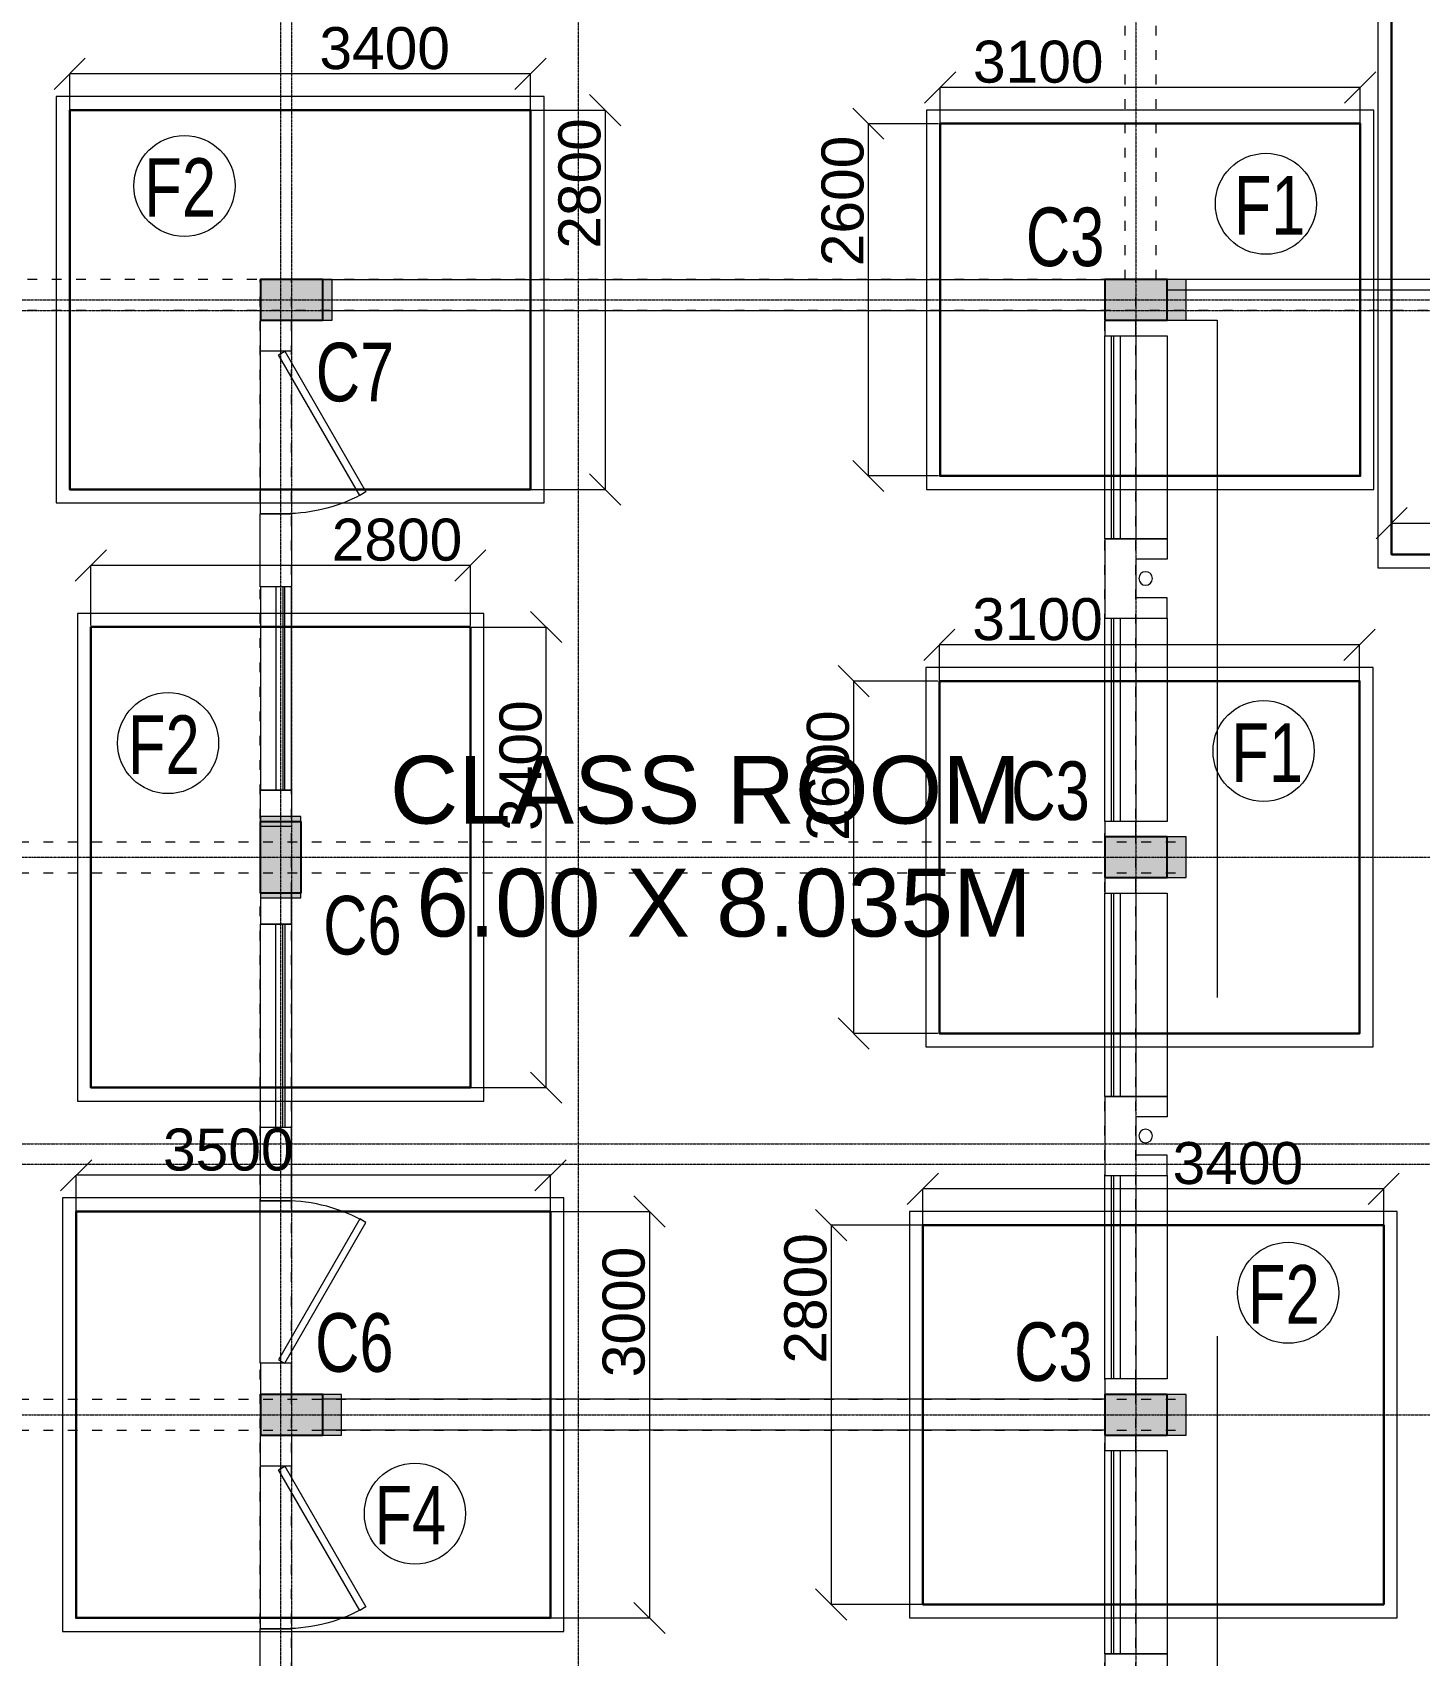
# Model space of a CAD drawing. Header units: inches. Extents: x 719368 to 6315912, y -2624014 to 446967.
# Drawn here: x 6020604 to 6030839, y -2143657 to -2131676 of the extents above; entities that cross this region are included whole.
import ezdxf
from ezdxf.lldxf.tags import DXFTag

# ---------------------------------------------------------------- set-up
doc = ezdxf.new("R2010")
doc.units = ezdxf.units.IN
doc.header["$LTSCALE"] = 20
doc.header["$MEASUREMENT"] = 0
doc.header["$PDMODE"] = 3
for name, pattern in [('ACAD_ISO03W100', [30, 12, -18]), ('CENTER', [2, 1.25, -0.25, 0.25, -0.25]), ('CENTER2', [1.125, 0.75, -0.125, 0.125, -0.125]), ('DASHED2', [0.375, 0.25, -0.125])]:
    doc.linetypes.add(name, pattern=pattern)
doc.layers.get('0').update_dxf_attribs({"color": 51, "lineweight": 30})
doc.layers.get('Defpoints').update_dxf_attribs({"lineweight": 25})
for name, color, linetype, lineweight in [('CLL LEV.', 252, 'Continuous', 18), ('COL HATCH', 254, 'Continuous', 5), ('COL.FILL', 6, 'Continuous', 20), ('COLUMN', 2, 'Continuous', 25), ('DIM', 7, 'Continuous', 13), ('DOOR', 43, 'Continuous', 13), ('FIXTURE', 15, 'DASHDOT', 9), ('FOOTING', 73, 'Continuous', 30), ('GRID', 202, 'CENTER', 5), ('HACHE', 6, 'Continuous', 9), ('HIDDEN', 181, 'ACAD_ISO03W100', 18), ('PROJ.', 30, 'DASHED2', 13), ('Railing', 34, 'Continuous', 20), ('STAIR', 4, 'Continuous', 25), ('Text', 7, 'Continuous', 15), ('Ventilator', 6, 'DASHED', 20), ('WALL', 1, 'Continuous', 18), ('window', 71, 'Continuous', 18), ('Window-Wall', 7, 'Continuous', 20)]:
    doc.layers.add(name, color=color, linetype=linetype, lineweight=lineweight)
doc.styles.add('BOLD', font='arial.ttf')
doc.styles.add('DIM SUMBI', font='arial.ttf')
doc.styles.add('L120', font='simplex.shx', dxfattribs={"height": 1})
tags = doc.linetypes.add('DASHDOT', pattern=[1, 0.5, -0.25, 0, -0.25]).pattern_tags.tags
tags[10:11] = [DXFTag(74, 4), DXFTag(75, 0), DXFTag(340, '0'), DXFTag(46, 1.0), DXFTag(50, 0.0), DXFTag(44, 0.0), DXFTag(45, 0.0)]
tags[8:9] = [DXFTag(74, 4), DXFTag(75, 0), DXFTag(340, '0'), DXFTag(46, 1.0), DXFTag(50, 0.0), DXFTag(44, 0.0), DXFTag(45, 0.0)]
tags[6:7] = [DXFTag(74, 4), DXFTag(75, 0), DXFTag(340, '0'), DXFTag(46, 1.0), DXFTag(50, 0.0), DXFTag(44, 0.0), DXFTag(45, 0.0)]
tags[4:5] = [DXFTag(74, 4), DXFTag(75, 0), DXFTag(340, '0'), DXFTag(46, 1.0), DXFTag(50, 0.0), DXFTag(44, 0.0), DXFTag(45, 0.0)]
tags = doc.linetypes.add('DASHED', pattern=[0.75, 0.5, -0.25]).pattern_tags.tags
tags[6:7] = [DXFTag(74, 4), DXFTag(75, 0), DXFTag(340, '0'), DXFTag(46, 1.0), DXFTag(50, 0.0), DXFTag(44, 0.0), DXFTag(45, 0.0)]
tags[4:5] = [DXFTag(74, 4), DXFTag(75, 0), DXFTag(340, '0'), DXFTag(46, 1.0), DXFTag(50, 0.0), DXFTag(44, 0.0), DXFTag(45, 0.0)]
doc.dimstyles.new('PL1', dxfattribs={"dimtxt": 275, "dimasz": 230, "dimexe": 0.18, "dimexo": 12, "dimgap": 30, "dimtad": 1, "dimjust": 1, "dimdec": 0, "dimzin": 0, "dimdsep": 46, "dimtxsty": 'BOLD', "dimblk": 'OBLIQUE', "dimcen": 0.09, "dimclrd": 256, "dimclre": 256, "dimadec": 0, "dimazin": 0, "dimtfac": 1, "dimtdec": 0, "dimtofl": 0, "dimtmove": 0, "dimatfit": 3, "dimfxl": 0.18, "dimtolj": 1, "dimtzin": 0, "dimlwd": -1, "dimlwe": -1, "dimarcsym": 0})

# ---------------------------------------------------------------- blocks, each defined once
blk = doc.blocks.new('_Oblique')
at = {"layer": 'STAIR', "color": 0, "lineweight": -2}
blk.add_line((-0.5, -0.5), (0.5, 0.5), dxfattribs=at)
blk = doc.blocks.new('*D342')
at = {"layer": 'Defpoints', "color": 0, "transparency": 16777216}
for p in [(6027301, -2132350), (6026771, -2134950), (6027301, -2134950)]:
    blk.add_point(p, dxfattribs=at)
at = {"layer": 'DIM', "transparency": 16777216}
for p, q in [((6027289, -2132350), (6026771, -2132350)), ((6026771, -2132350), (6026771, -2134950)), ((6027289, -2134950), (6026771, -2134950))]:
    blk.add_line(p, q, dxfattribs=at)
at = {"layer": 'DIM', "transparency": 16777216, "xscale": 230, "yscale": 230, "zscale": 230}
for p, rotation in [((6026771, -2132350), 90), ((6026771, -2134950), 270)]:
    blk.add_blockref('_Oblique', p, dxfattribs=dict(at, rotation=rotation))
at = {"layer": 'DIM', "color": 0, "transparency": 16777216, "insert": (6026583, -2132920), "char_height": 310, "attachment_point": 5, "rotation": 90, "style": 'BOLD'}
blk.add_mtext('\\A1;2600', dxfattribs=at)
blk = doc.blocks.new('*D343')
at = {"layer": 'Defpoints', "color": 0, "transparency": 16777216}
for p in [(6027301, -2132082), (6027301, -2132588), (6030401, -2132596)]:
    blk.add_point(p, dxfattribs=at)
at = {"layer": 'DIM', "transparency": 16777216}
for p, q in [((6027301, -2132576), (6027301, -2132082)), ((6030401, -2132082), (6027301, -2132082)), ((6030401, -2132584), (6030401, -2132082))]:
    blk.add_line(p, q, dxfattribs=at)
at = {"layer": 'DIM', "transparency": 16777216, "xscale": 230, "yscale": 230, "zscale": 230, "rotation": 180}
blk.add_blockref('_Oblique', (6027301, -2132082), dxfattribs=at)
at = {"layer": 'DIM', "transparency": 16777216, "xscale": 230, "yscale": 230, "zscale": 230}
blk.add_blockref('_Oblique', (6030401, -2132082), dxfattribs=at)
at = {"layer": 'DIM', "color": 0, "transparency": 16777216, "insert": (6028025, -2131894), "char_height": 310, "attachment_point": 5, "style": 'BOLD'}
blk.add_mtext('\\A1;3100', dxfattribs=at)
blk = doc.blocks.new('*D344')
at = {"layer": 'Defpoints', "color": 0, "transparency": 16777216}
for p in [(6023815, -2132250), (6023843, -2135050), (6024830, -2135050)]:
    blk.add_point(p, dxfattribs=at)
at = {"layer": 'DIM', "transparency": 16777216}
for p, q in [((6023827, -2132250), (6024830, -2132250)), ((6024830, -2132250), (6024830, -2135050)), ((6023855, -2135050), (6024830, -2135050))]:
    blk.add_line(p, q, dxfattribs=at)
at = {"layer": 'DIM', "transparency": 16777216, "xscale": 230, "yscale": 230, "zscale": 230}
for p, rotation in [((6024830, -2132250), 90), ((6024830, -2135050), 270)]:
    blk.add_blockref('_Oblique', p, dxfattribs=dict(at, rotation=rotation))
at = {"layer": 'DIM', "color": 0, "transparency": 16777216, "insert": (6024642, -2132791), "char_height": 310, "attachment_point": 5, "rotation": 90, "style": 'BOLD'}
blk.add_mtext('\\A1;2800', dxfattribs=at)
blk = doc.blocks.new('*D345')
at = {"layer": 'Defpoints', "color": 0, "transparency": 16777216}
for p in [(6020879, -2131982), (6020879, -2132488), (6024279, -2132496)]:
    blk.add_point(p, dxfattribs=at)
at = {"layer": 'DIM', "transparency": 16777216}
for p, q in [((6020879, -2132476), (6020879, -2131982)), ((6024279, -2131982), (6020879, -2131982)), ((6024279, -2132484), (6024279, -2131982))]:
    blk.add_line(p, q, dxfattribs=at)
at = {"layer": 'DIM', "transparency": 16777216, "xscale": 230, "yscale": 230, "zscale": 230, "rotation": 180}
blk.add_blockref('_Oblique', (6020879, -2131982), dxfattribs=at)
at = {"layer": 'DIM', "transparency": 16777216, "xscale": 230, "yscale": 230, "zscale": 230}
blk.add_blockref('_Oblique', (6024279, -2131982), dxfattribs=at)
at = {"layer": 'DIM', "color": 0, "transparency": 16777216, "insert": (6023203, -2131794), "char_height": 310, "attachment_point": 5, "style": 'BOLD'}
blk.add_mtext('\\A1;3400', dxfattribs=at)
blk = doc.blocks.new('*D352')
at = {"layer": 'Defpoints', "color": 0, "transparency": 16777216}
for p in [(6027296, -2136465), (6026663, -2139065), (6027296, -2139065)]:
    blk.add_point(p, dxfattribs=at)
at = {"layer": 'DIM', "transparency": 16777216}
for p, q in [((6027284, -2136465), (6026663, -2136465)), ((6026663, -2136465), (6026663, -2139065)), ((6027284, -2139065), (6026663, -2139065))]:
    blk.add_line(p, q, dxfattribs=at)
at = {"layer": 'DIM', "transparency": 16777216, "xscale": 230, "yscale": 230, "zscale": 230}
for p, rotation in [((6026663, -2136465), 90), ((6026663, -2139065), 270)]:
    blk.add_blockref('_Oblique', p, dxfattribs=dict(at, rotation=rotation))
at = {"layer": 'DIM', "color": 0, "transparency": 16777216, "insert": (6026475, -2137162), "char_height": 310, "attachment_point": 5, "rotation": 90, "style": 'BOLD'}
blk.add_mtext('\\A1;2600', dxfattribs=at)
blk = doc.blocks.new('*D353')
at = {"layer": 'Defpoints', "color": 0, "transparency": 16777216}
for p in [(6027296, -2136197), (6027296, -2136703), (6030396, -2136711)]:
    blk.add_point(p, dxfattribs=at)
at = {"layer": 'DIM', "transparency": 16777216}
for p, q in [((6027296, -2136691), (6027296, -2136197)), ((6030396, -2136197), (6027296, -2136197)), ((6030396, -2136699), (6030396, -2136197))]:
    blk.add_line(p, q, dxfattribs=at)
at = {"layer": 'DIM', "transparency": 16777216, "xscale": 230, "yscale": 230, "zscale": 230, "rotation": 180}
blk.add_blockref('_Oblique', (6027296, -2136197), dxfattribs=at)
at = {"layer": 'DIM', "transparency": 16777216, "xscale": 230, "yscale": 230, "zscale": 230}
blk.add_blockref('_Oblique', (6030396, -2136197), dxfattribs=at)
at = {"layer": 'DIM', "color": 0, "transparency": 16777216, "insert": (6028020, -2136009), "char_height": 310, "attachment_point": 5, "style": 'BOLD'}
blk.add_mtext('\\A1;3100', dxfattribs=at)
blk = doc.blocks.new('*D354')
at = {"layer": 'Defpoints', "color": 0, "transparency": 16777216}
for p in [(6021035, -2135611), (6021035, -2136065), (6023835, -2136065)]:
    blk.add_point(p, dxfattribs=at)
at = {"layer": 'DIM', "transparency": 16777216}
for p, q in [((6021035, -2136053), (6021035, -2135610)), ((6023835, -2135611), (6021035, -2135611)), ((6023835, -2136053), (6023835, -2135610))]:
    blk.add_line(p, q, dxfattribs=at)
at = {"layer": 'DIM', "transparency": 16777216, "xscale": 230, "yscale": 230, "zscale": 230, "rotation": 180}
blk.add_blockref('_Oblique', (6021035, -2135611), dxfattribs=at)
at = {"layer": 'DIM', "transparency": 16777216, "xscale": 230, "yscale": 230, "zscale": 230}
blk.add_blockref('_Oblique', (6023835, -2135611), dxfattribs=at)
at = {"layer": 'DIM', "color": 0, "transparency": 16777216, "insert": (6023294, -2135422), "char_height": 310, "attachment_point": 5, "style": 'BOLD'}
blk.add_mtext('\\A1;2800', dxfattribs=at)
blk = doc.blocks.new('*D355')
at = {"layer": 'Defpoints', "color": 0, "transparency": 16777216}
for p in [(6023597, -2136065), (6024395, -2136065), (6023589, -2139465)]:
    blk.add_point(p, dxfattribs=at)
at = {"layer": 'DIM', "transparency": 16777216}
for p, q in [((6023609, -2136065), (6024396, -2136065)), ((6024395, -2139465), (6024395, -2136065)), ((6023601, -2139465), (6024396, -2139465))]:
    blk.add_line(p, q, dxfattribs=at)
at = {"layer": 'DIM', "transparency": 16777216, "xscale": 230, "yscale": 230, "zscale": 230}
for p, rotation in [((6024395, -2136065), 90), ((6024395, -2139465), 270)]:
    blk.add_blockref('_Oblique', p, dxfattribs=dict(at, rotation=rotation))
at = {"layer": 'DIM', "color": 0, "transparency": 16777216, "insert": (6024207, -2137088), "char_height": 310, "attachment_point": 5, "rotation": 90, "style": 'BOLD'}
blk.add_mtext('\\A1;3400', dxfattribs=at)
blk = doc.blocks.new('*D362')
at = {"layer": 'Defpoints', "color": 0, "transparency": 16777216}
for p in [(6027497, -2140480), (6026497, -2143280), (6027461, -2143280)]:
    blk.add_point(p, dxfattribs=at)
at = {"layer": 'DIM', "transparency": 16777216}
for p, q in [((6027485, -2140480), (6026497, -2140480)), ((6026497, -2140480), (6026497, -2143280)), ((6027449, -2143280), (6026497, -2143280))]:
    blk.add_line(p, q, dxfattribs=at)
at = {"layer": 'DIM', "transparency": 16777216, "xscale": 230, "yscale": 230, "zscale": 230}
for p, rotation in [((6026497, -2140480), 90), ((6026497, -2143280), 270)]:
    blk.add_blockref('_Oblique', p, dxfattribs=dict(at, rotation=rotation))
at = {"layer": 'DIM', "color": 0, "transparency": 16777216, "insert": (6026309, -2141021), "char_height": 310, "attachment_point": 5, "rotation": 90, "style": 'BOLD'}
blk.add_mtext('\\A1;2800', dxfattribs=at)
blk = doc.blocks.new('*D363')
at = {"layer": 'Defpoints', "color": 0, "transparency": 16777216}
for p in [(6027174, -2140212), (6027174, -2140718), (6030574, -2140726)]:
    blk.add_point(p, dxfattribs=at)
at = {"layer": 'DIM', "transparency": 16777216}
for p, q in [((6027174, -2140706), (6027174, -2140212)), ((6030574, -2140212), (6027174, -2140212)), ((6030574, -2140714), (6030574, -2140212))]:
    blk.add_line(p, q, dxfattribs=at)
at = {"layer": 'DIM', "transparency": 16777216, "xscale": 230, "yscale": 230, "zscale": 230, "rotation": 180}
blk.add_blockref('_Oblique', (6027174, -2140212), dxfattribs=at)
at = {"layer": 'DIM', "transparency": 16777216, "xscale": 230, "yscale": 230, "zscale": 230}
blk.add_blockref('_Oblique', (6030574, -2140212), dxfattribs=at)
at = {"layer": 'DIM', "color": 0, "transparency": 16777216, "insert": (6029498, -2140024), "char_height": 310, "attachment_point": 5, "style": 'BOLD'}
blk.add_mtext('\\A1;3400', dxfattribs=at)
blk = doc.blocks.new('*D364')
at = {"layer": 'Defpoints', "color": 0, "transparency": 16777216}
for p in [(6023621, -2140380), (6023978, -2143380), (6025157, -2143380)]:
    blk.add_point(p, dxfattribs=at)
at = {"layer": 'DIM', "transparency": 16777216}
for p, q in [((6023633, -2140380), (6025157, -2140380)), ((6025157, -2140380), (6025157, -2143380)), ((6023990, -2143380), (6025157, -2143380))]:
    blk.add_line(p, q, dxfattribs=at)
at = {"layer": 'DIM', "transparency": 16777216, "xscale": 230, "yscale": 230, "zscale": 230}
for p, rotation in [((6025157, -2140380), 90), ((6025157, -2143380), 270)]:
    blk.add_blockref('_Oblique', p, dxfattribs=dict(at, rotation=rotation))
at = {"layer": 'DIM', "color": 0, "transparency": 16777216, "insert": (6024968, -2141121), "char_height": 310, "attachment_point": 5, "rotation": 90, "style": 'BOLD'}
blk.add_mtext('\\A1;3000', dxfattribs=at)
blk = doc.blocks.new('*D365')
at = {"layer": 'Defpoints', "color": 0, "transparency": 16777216}
for p in [(6020926, -2140112), (6020926, -2140618), (6024426, -2140626)]:
    blk.add_point(p, dxfattribs=at)
at = {"layer": 'DIM', "transparency": 16777216}
for p, q in [((6020926, -2140606), (6020926, -2140112)), ((6024426, -2140112), (6020926, -2140112)), ((6024426, -2140614), (6024426, -2140112))]:
    blk.add_line(p, q, dxfattribs=at)
at = {"layer": 'DIM', "transparency": 16777216, "xscale": 230, "yscale": 230, "zscale": 230, "rotation": 180}
blk.add_blockref('_Oblique', (6020926, -2140112), dxfattribs=at)
at = {"layer": 'DIM', "transparency": 16777216, "xscale": 230, "yscale": 230, "zscale": 230}
blk.add_blockref('_Oblique', (6024426, -2140112), dxfattribs=at)
at = {"layer": 'DIM', "color": 0, "transparency": 16777216, "insert": (6022049, -2139924), "char_height": 310, "attachment_point": 5, "style": 'BOLD'}
blk.add_mtext('\\A1;3500', dxfattribs=at)
blk = doc.blocks.new('*D405')
at = {"layer": 'Defpoints', "color": 0, "transparency": 16777216}
for p in [(6030633, -2135212), (6033933, -2135212), (6030633, -2135298)]:
    blk.add_point(p, dxfattribs=at)
at = {"layer": 'DIM', "transparency": 16777216}
for p, q in [((6030633, -2135224), (6030633, -2135299)), ((6033933, -2135224), (6033933, -2135299)), ((6030633, -2135298), (6033933, -2135298))]:
    blk.add_line(p, q, dxfattribs=at)
at = {"layer": 'DIM', "transparency": 16777216, "xscale": 230, "yscale": 230, "zscale": 230, "rotation": 180}
blk.add_blockref('_Oblique', (6030633, -2135298), dxfattribs=at)
at = {"layer": 'DIM', "transparency": 16777216, "xscale": 230, "yscale": 230, "zscale": 230}
blk.add_blockref('_Oblique', (6033933, -2135298), dxfattribs=at)
at = {"layer": 'DIM', "color": 0, "transparency": 16777216, "insert": (6033180, -2135110), "char_height": 310, "attachment_point": 5, "style": 'BOLD'}
blk.add_mtext('\\A1;3300', dxfattribs=at)
blk = doc.blocks.new('VENTILATOR')
at = {"layer": 'Ventilator', "ltscale": 0.02}
for p, q in [((-0.18, -1.5), (-0.18, 0)), ((-0.165, 0), (-0.165, -1.5))]:
    blk.add_line(p, q, dxfattribs=at)
at = {"layer": 'Window-Wall'}
for p, q in [((-0.23, 0), (0, 0)), ((-0.23, -1.5), (-0.23, 0)), ((-0.115, 0), (-0.115, -1.5)), ((0, 0), (0, -1.5)), ((-0.23, -1.5), (0, -1.5))]:
    blk.add_line(p, q, dxfattribs=at)
blk = doc.blocks.new('1.5 M Window')
at = {"layer": 'CLL LEV.'}
for p, q in [((-0.23, 0), (-0.46, 0)), ((-0.46, 0), (-0.46, -1.5)), ((-0.46, -1.5), (-0.23, -1.5))]:
    blk.add_line(p, q, dxfattribs=at)
at = {"layer": 'window'}
for p, q in [((-0.065, 0), (-0.065, -1.5)), ((-0.05, -1.5), (-0.05, 0))]:
    blk.add_line(p, q, dxfattribs=at)
at = {"layer": 'Window-Wall'}
for p, q in [((0, 0), (-0.23, 0)), ((-0.23, 0), (-0.23, -1.5)), ((-0.115, 0), (-0.115, -1.5)), ((0, -1.5), (0, 0)), ((-0.23, -1.5), (0, -1.5))]:
    blk.add_line(p, q, dxfattribs=at)
blk = doc.blocks.new('New Shaft')
at = {"layer": 'FIXTURE'}
blk.add_circle((0.327, -0.302), 0.05, dxfattribs=at)
at = {"layer": 'WALL'}
for p, q in [((0.035, 0), (0.62, 0)), ((0.035, 0), (0.035, -0.46)), ((0.62, 0), (0.62, -0.46)), ((0.185, -0.46), (0.185, -0.23)), ((0.185, -0.23), (0.47, -0.23)), ((0.47, -0.46), (0.47, -0.23)), ((0.035, -0.46), (0.185, -0.46)), ((0.62, -0.46), (0.47, -0.46))]:
    blk.add_line(p, q, dxfattribs=at)
blk = doc.blocks.new('*U81')
for p, q in [((0, 0), (0, 6)), ((40, 0), (40, 6))]:
    blk.add_line(p, q)
blk.add_lwpolyline([(0, 0), (34.64, -20), (35.52, -18.48), (0.88, 1.52)], close=True)
blk.add_arc((0, 0), 40, 330, 360)
blk = doc.blocks.new('New Doors')
at = {"layer": 'DOOR'}
blk.add_line((0, 0.18), (1.199, 0.18), dxfattribs=at)
at = {"layer": 'DOOR', "xscale": 0.0299845412869386, "yscale": 0.0299845412869386, "zscale": 0.0299845412869386}
blk.add_blockref('*U81', (0, 0), dxfattribs=at)
blk = doc.blocks.new('A$C0E890EBD')
at = {"layer": 'COL HATCH', "linetype": 'CENTER2'}
h = blk.add_hatch(color=3, dxfattribs=at)
h.dxf.hatch_style = 1
h.paths.add_polyline_path([(91.1684, 8.53), (91.1684, 8.23), (91.6284, 8.23), (91.6284, 8.53)])
h = blk.add_hatch(color=3, dxfattribs=at)
h.dxf.hatch_style = 1
h.paths.add_polyline_path([(97.3984, 8.53), (97.3984, 8.23), (97.8584, 8.23), (97.8584, 8.53)])
at = {"layer": 'COL HATCH'}
h = blk.add_hatch(color=3, dxfattribs=at)
h.dxf.hatch_style = 1
h.paths.add_polyline_path([(91.1684, 4.53), (91.4684, 4.53), (91.4684, 4), (91.1684, 4)])
at = {"layer": 'COL HATCH', "linetype": 'CENTER2'}
h = blk.add_hatch(color=3, dxfattribs=at)
h.dxf.hatch_style = 1
h.paths.add_polyline_path([(97.3984, 4.415), (97.3984, 4.115), (97.8584, 4.115), (97.8584, 4.415)])
h = blk.add_hatch(color=3, dxfattribs=at)
h.dxf.hatch_style = 1
h.paths.add_polyline_path([(91.1684, 0.3), (91.1684, 0), (91.6284, 0), (91.6284, 0.3)])
h = blk.add_hatch(color=3, dxfattribs=at)
h.dxf.hatch_style = 1
h.paths.add_polyline_path([(97.3984, 0.3), (97.3984, 0), (97.8584, 0), (97.8584, 0.3)])
at = {"layer": 'COLUMN', "color": 3}
for p, q in [((91.1684, 4), (91.1684, 4.53)), ((91.1684, 4.53), (91.4684, 4.53)), ((91.4684, 4.53), (91.4684, 4)), ((91.4684, 4), (91.1684, 4))]:
    blk.add_line(p, q, dxfattribs=at)
at = {"layer": 'COLUMN', "color": 3, "linetype": 'CENTER2'}
for points in [[(91.1684, 8.53), (91.1684, 8.23), (91.6284, 8.23), (91.6284, 8.53), (91.1684, 8.53)], [(97.3984, 8.53), (97.3984, 8.23), (97.8584, 8.23), (97.8584, 8.53), (97.3984, 8.53)], [(97.3984, 4.415), (97.3984, 4.115), (97.8584, 4.115), (97.8584, 4.415), (97.3984, 4.415)], [(91.1684, 0.3), (91.1684, 0), (91.6284, 0), (91.6284, 0.3), (91.1684, 0.3)], [(97.3984, 0.3), (97.3984, 0), (97.8584, 0), (97.8584, 0.3), (97.3984, 0.3)]]:
    blk.add_lwpolyline(points, dxfattribs=at)
at = {"layer": 'PROJ.'}
for p, q in [((97.6284, 8.23), (98.2284, 8.23)), ((98.2284, 8.23), (98.2284, -7.93))]:
    blk.add_line(p, q, dxfattribs=at)
at = {"layer": 'PROJ.', "ltscale": 0.05}
blk.add_line((97.6284, 8.23), (98.2284, 8.23), dxfattribs=at)
at = {"layer": 'Railing'}
for p, q in [((100.8284, 8.53), (97.8584, 8.53)), ((100.8284, 8.45), (97.8584, 8.45))]:
    blk.add_line(p, q, dxfattribs=at)
at = {"layer": 'WALL'}
for p, q in [((91.6284, 8.53), (97.3984, 8.53)), ((91.6284, 8.3), (97.3984, 8.3)), ((91.1684, 4.495), (91.3984, 4.495)), ((97.3984, 0.265), (91.6284, 0.265)), ((97.3984, 0.035), (91.6284, 0.035))]:
    blk.add_line(p, q, dxfattribs=at)
for points in [[(91.1684, 8.23), (91.3984, 8.23), (91.3984, 8), (91.1684, 8), (91.1684, 8.23)], [(97.6284, 8.23), (97.3984, 8.23), (97.3984, 8.115), (97.6284, 8.115), (97.6284, 8.23)], [(91.1684, 4.76), (91.3984, 4.76), (91.3984, 4.53), (91.1684, 4.53), (91.1684, 4.76)], [(97.6284, 4.53), (97.3984, 4.53), (97.3984, 4.415), (97.6284, 4.415), (97.6284, 4.53)], [(97.6284, 4.115), (97.3984, 4.115), (97.3984, 4), (97.6284, 4), (97.6284, 4.115)], [(91.1684, 3.77), (91.3984, 3.77), (91.3984, 4), (91.1684, 4), (91.1684, 3.77)], [(91.1684, 0.3), (91.3984, 0.3), (91.3984, 0.53), (91.1684, 0.53), (91.1684, 0.3)], [(97.6284, 0.415), (97.3984, 0.415), (97.3984, 0.3), (97.6284, 0.3), (97.6284, 0.415)], [(97.6284, 0.415), (97.3984, 0.415), (97.3984, 0.3), (97.6284, 0.3), (97.6284, 0.415)], [(91.1684, 0), (91.3984, 0), (91.3984, -0.23), (91.1684, -0.23), (91.1684, 0)], [(97.6284, 0), (97.3984, 0), (97.3984, -0.115), (97.6284, -0.115), (97.6284, 0)]]:
    blk.add_lwpolyline(points, dxfattribs=at)
for points in [[(91.1682, 6.8006), (91.3984, 6.8006), (91.3984, 6.26), (91.1682, 6.26)], [(91.1682, 1.7294), (91.3984, 1.7294), (91.3984, 2.27), (91.1682, 2.27)], [(91.1682, -1.4294), (91.3984, -1.4294), (91.3984, -1.97), (91.1682, -1.97)]]:
    blk.add_lwpolyline(points, close=True, dxfattribs=at)
at = {"layer": 'WALL', "xscale": -1, "rotation": 90}
for name, p in [('New Doors', (91.3481, 8)), ('New Shaft', (97.3984, 6.65)), ('New Shaft', (97.3984, 2.535)), ('New Doors', (91.3481, -0.23)), ('New Shaft', (97.3984, -1.58))]:
    blk.add_blockref(name, p, dxfattribs=at)
at = {"layer": 'WALL', "xscale": -1}
blk.add_blockref('VENTILATOR', (91.1684, 6.26), dxfattribs=at)
at = {"layer": 'WALL'}
for name, p, rotation in [('VENTILATOR', (91.1684, 2.27), 180), ('New Doors', (91.3481, 0.53), 90)]:
    blk.add_blockref(name, p, dxfattribs=dict(at, rotation=rotation))
at = {"layer": 'Window-Wall', "xscale": -1}
for p in [(97.3984, 8.115), (97.3984, 6.03), (97.3984, 4), (97.3984, 1.915), (97.3984, -0.115)]:
    blk.add_blockref('1.5 M Window', p, dxfattribs=at)
at = {"layer": 'Text', "lineweight": 30, "insert": (92.1244, 5.0135), "char_height": 0.5, "width": 9.930816, "attachment_point": 1, "style": 'L120'}
blk.add_mtext('{\\fArial|b0|i0|c0|p34;CLASS ROOM\\P 6.00 X 8.035M}', dxfattribs=at)

msp = doc.modelspace()

# ---------------------------------------------------------------- hatches: boundary and pattern name
at = {"layer": 'COL.FILL'}
for points in [[(6022285.2874, -2133799.5333), (6022815.2874, -2133799.5333), (6022815.2874, -2133499.5333), (6022285.2874, -2133499.5333)], [(6029115.4818, -2133499.5333), (6029115.4818, -2133799.5333), (6028515.4818, -2133799.5333), (6028515.4818, -2133499.5333)], [(6022285.4818, -2138064.5333), (6022585.4818, -2138064.5333), (6022585.4818, -2137464.5333), (6022285.4818, -2137464.5333)], [(6029115.4818, -2137614.5333), (6029115.4818, -2137914.5333), (6028515.4818, -2137914.5333), (6028515.4818, -2137614.5333)], [(6022885.2874, -2141729.5333), (6022885.2874, -2142029.5333), (6022285.2874, -2142029.5333), (6022285.2874, -2141729.5333)], [(6029115.4818, -2141729.5333), (6029115.4818, -2142029.5333), (6028515.4818, -2142029.5333), (6028515.4818, -2141729.5333)]]:
    msp.add_hatch(color=256, dxfattribs=at).paths.add_polyline_path(points)

# ---------------------------------------------------------------- linework, layer by layer
for points in [[(6022815.2874, -2133799.5333), (6022815.2874, -2133499.5333), (6022285.2874, -2133499.5333), (6022285.2874, -2133799.5333)], [(6029115.4818, -2133799.5333), (6029115.4818, -2133499.5333), (6028515.4818, -2133499.5333), (6028515.4818, -2133799.5333)], [(6022585.4818, -2137464.5333), (6022285.4818, -2137464.5333), (6022285.4818, -2138064.5333), (6022585.4818, -2138064.5333)], [(6029115.4818, -2137914.5333), (6029115.4818, -2137614.5333), (6028515.4818, -2137614.5333), (6028515.4818, -2137914.5333)], [(6022885.2874, -2142029.5333), (6022885.2874, -2141729.5333), (6022285.2874, -2141729.5333), (6022285.2874, -2142029.5333)], [(6029115.4818, -2142029.5333), (6029115.4818, -2141729.5333), (6028515.4818, -2141729.5333), (6028515.4818, -2142029.5333)]]:
    msp.add_lwpolyline(points, close=True, dxfattribs=at)
at = {"layer": 'FOOTING'}
for points in [[(6033932.5293, -2128119.5333), (6033932.5293, -2135529.5333), (6030632.5293, -2135529.5333), (6030632.5293, -2128119.5333)], [(6020879.4924, -2132249.5333), (6020879.4924, -2135049.5333), (6024279.4924, -2135049.5333), (6024279.4924, -2132249.5333)], [(6027301.3477, -2132349.5333), (6027301.3477, -2134949.5333), (6030401.3477, -2134949.5333), (6030401.3477, -2132349.5333)], [(6023835.4818, -2136064.5333), (6021035.4818, -2136064.5333), (6021035.4818, -2139464.5333), (6023835.4818, -2139464.5333)], [(6027296.3068, -2136464.5333), (6027296.3068, -2139064.5333), (6030396.3068, -2139064.5333), (6030396.3068, -2136464.5333)], [(6020925.5516, -2140379.5333), (6020925.5516, -2143379.5333), (6024425.5516, -2143379.5333), (6024425.5516, -2140379.5333)], [(6027174.3368, -2140479.5333), (6027174.3368, -2143279.5333), (6030574.3368, -2143279.5333), (6030574.3368, -2140479.5333)]]:
    msp.add_lwpolyline(points, close=True, dxfattribs=at)
at = {"layer": 'GRID', "ltscale": 0.05}
for p, q in [((6022435.4818, -2115272.6697), (6022435.4818, -2155060.0232)), ((6024630.4818, -2115272.6697), (6024630.4818, -2155060.0232)), ((6028745.4818, -2115272.6697), (6028745.4818, -2155060.0232)), ((5925637.0672, -2133729.5333), (6041274.9246, -2133729.5333)), ((5926274.7986, -2137764.5344), (6041274.9246, -2137764.5344)), ((5925637.0672, -2140029.488), (6041274.9246, -2140029.488)), ((5926274.7986, -2141879.5344), (6041274.9246, -2141879.5344))]:
    msp.add_line(p, q, dxfattribs=at)
at = {"layer": 'GRID', "color": 190, "ltscale": 0.05}
for p, q in [((6022515.4818, -2115272.6697), (6022515.4818, -2155060.0232)), ((5925637.0672, -2133649.5344), (6041274.9246, -2133649.5344)), ((5925637.0672, -2139879.5333), (6041274.9246, -2139879.5333))]:
    msp.add_line(p, q, dxfattribs=at)
at = {"layer": 'HACHE'}
for points in [[(6034032.5293, -2128019.5333), (6034032.5293, -2135629.5333), (6030532.5293, -2135629.5333), (6030532.5293, -2128019.5333)], [(6020779.4924, -2132149.5333), (6020779.4924, -2135149.5333), (6024379.4924, -2135149.5333), (6024379.4924, -2132149.5333)], [(6027201.3477, -2132249.5333), (6027201.3477, -2135049.5333), (6030501.3477, -2135049.5333), (6030501.3477, -2132249.5333)], [(6023935.4818, -2135964.5333), (6020935.4818, -2135964.5333), (6020935.4818, -2139564.5333), (6023935.4818, -2139564.5333)], [(6027196.3068, -2136364.5333), (6027196.3068, -2139164.5333), (6030496.3068, -2139164.5333), (6030496.3068, -2136364.5333)], [(6020825.5516, -2140279.5333), (6020825.5516, -2143479.5333), (6024525.5516, -2143479.5333), (6024525.5516, -2140279.5333)], [(6027074.3368, -2140379.5333), (6027074.3368, -2143379.5333), (6030674.3368, -2143379.5333), (6030674.3368, -2140379.5333)]]:
    msp.add_lwpolyline(points, close=True, dxfattribs=at)
at = {"layer": 'HIDDEN', "linetype": 'ACAD_ISO03W100', "ltscale": 0.3}
for p, q in [((6028665.4818, -2133499.5333), (6028665.4818, -2123919.5333)), ((6028895.4818, -2133499.5333), (6028895.4818, -2123919.5333)), ((6040798.8944, -2133499.5333), (6002700.4819, -2133499.3389)), ((6022285.2874, -2150259.5333), (6022285.2874, -2133499.5333)), ((6022515.2874, -2150259.5333), (6022515.2874, -2133499.5333)), ((6028515.4818, -2150259.5333), (6028515.4818, -2133499.5333)), ((6028745.4818, -2150259.5333), (6028745.4818, -2133499.5333)), ((6040798.8891, -2133729.5333), (6002700.4819, -2133729.3389)), ((6011685.4819, -2137649.5333), (6029115.4818, -2137649.5333)), ((6011685.4819, -2137879.5333), (6029115.4818, -2137879.5333)), ((6011685.4819, -2141764.5333), (6029115.4818, -2141764.5333)), ((6011685.4819, -2141994.5333), (6029115.4818, -2141994.5333))]:
    msp.add_line(p, q, dxfattribs=at)
at = {"layer": 'Text'}
for centre in [(6021725.8013, -2132809.4645), (6029704.7503, -2132941.2572), (6021605.0803, -2136922.0873), (6029687.4802, -2136980.3181), (6029869.2795, -2140979.7986), (6023425.6954, -2142609.4315)]:
    msp.add_circle(centre, 372.7728, dxfattribs=at)

# ---------------------------------------------------------------- block references
at = {"color": 0, "xscale": 1000, "yscale": 1000, "zscale": 1000}
msp.add_blockref('A$C0E890EBD', (5931117.1028, -2142029.5333), dxfattribs=at)

# ---------------------------------------------------------------- texts
at = {"layer": 'Text', "style": 'DIM SUMBI', "width": 0.75}
for s, p in [('F2', (6021429.904, -2133037.0255)), ('F1', (6029468.1428, -2133168.8182)), ('C3', (6027934.2414, -2133401.2846)), ('C7', (6022694.2039, -2134399.3473)), ('F2', (6021309.1829, -2137149.6482)), ('F1', (6029450.8727, -2137207.8791)), ('C3', (6027826.1625, -2137489.4214)), ('C6', (6022748.6063, -2138482.34)), ('F2', (6029573.3822, -2141207.3596)), ('C6', (6022689.2993, -2141562.861)), ('C3', (6027847.7128, -2141630.3006)), ('F4', (6023127.807, -2142836.9925))]:
    msp.add_text(s, height=432.432, dxfattribs=at).set_placement(p)

# ---------------------------------------------------------------- dimensions: what is measured, and where the dimension line sits
at = {"layer": 'DIM'}
for base, p1, p2, picture, middle in [((6020879.4924, -2131982.0056), (6024279.4924, -2132495.551), (6020879.4924, -2132487.7389), '*D345', (6023202.73, -2131982.0056)), ((6027301.3477, -2132082.0056), (6030401.3477, -2132595.551), (6027301.3477, -2132587.7389), '*D343', (6028025.168, -2132082.0056)), ((6027296.3068, -2136197.0056), (6030396.3068, -2136710.551), (6027296.3068, -2136702.7389), '*D353', (6028020.1271, -2136197.0056)), ((6020925.5516, -2140112.0056), (6024425.5516, -2140625.551), (6020925.5516, -2140617.7389), '*D365', (6022049.3719, -2140112.0056)), ((6027174.3368, -2140212.0056), (6030574.3368, -2140725.551), (6027174.3368, -2140717.7389), '*D363', (6029497.5744, -2140212.0056))]:
    dim = msp.add_linear_dim(base=base, p1=p1, p2=p2, dimstyle='PL1', override={"dimtxt": 310}, dxfattribs=at)
    dim.commit()
    dim.dimension.update_dxf_attribs({"geometry": picture, "text_midpoint": middle, "dimtype": 160})
for base, p1, p2, angle, picture, middle in [((6024829.9799, -2135049.5333), (6023814.7217, -2132249.5333), (6023843.4863, -2135049.5333), 270, '*D344', (6024829.9799, -2132791.323)), ((6026770.8788, -2134949.5333), (6027301.3477, -2132349.5333), (6027301.3477, -2134949.5333), 270, '*D342', (6026770.8788, -2132920.368)), ((6021035.4818, -2135610.5284), (6023835.4818, -2136064.5333), (6021035.4818, -2136064.5333), 180, '*D354', (6023293.6921, -2135610.5284)), ((6024395.4397, -2136064.5333), (6023589.4641, -2139464.5333), (6023597.2762, -2136064.5333), 270, '*D355', (6024395.4397, -2137088.3536)), ((6026663.414, -2139064.5333), (6027296.3068, -2136464.5333), (6027296.3068, -2139064.5333), 270, '*D352', (6026663.414, -2137161.8898)), ((6025156.5784, -2143379.5333), (6023620.9757, -2140379.5333), (6023977.7138, -2143379.5333), 270, '*D364', (6025156.5784, -2141121.323)), ((6026497.1121, -2143279.5333), (6027496.8453, -2140479.5333), (6027460.7866, -2143279.5333), 270, '*D362', (6026497.1121, -2141021.323))]:
    dim = msp.add_linear_dim(base=base, p1=p1, p2=p2, angle=angle, dimstyle='PL1', override={"dimtxt": 310}, dxfattribs=at)
    dim.commit()
    dim.dimension.update_dxf_attribs({"geometry": picture, "text_midpoint": middle, "dimtype": 160})
dim = msp.add_linear_dim(base=(6030632.5293, -2135298.3493), p1=(6033932.5293, -2135212.0998), p2=(6030632.5293, -2135212.0998), angle=180, dimstyle='PL1', override={"dimtxt": 310}, dxfattribs=at)
dim.commit()
dim.dimension.update_dxf_attribs({"geometry": '*D405', "text_midpoint": (6033180.2783, -2135109.966)})

doc.saveas('drawing.dxf')
